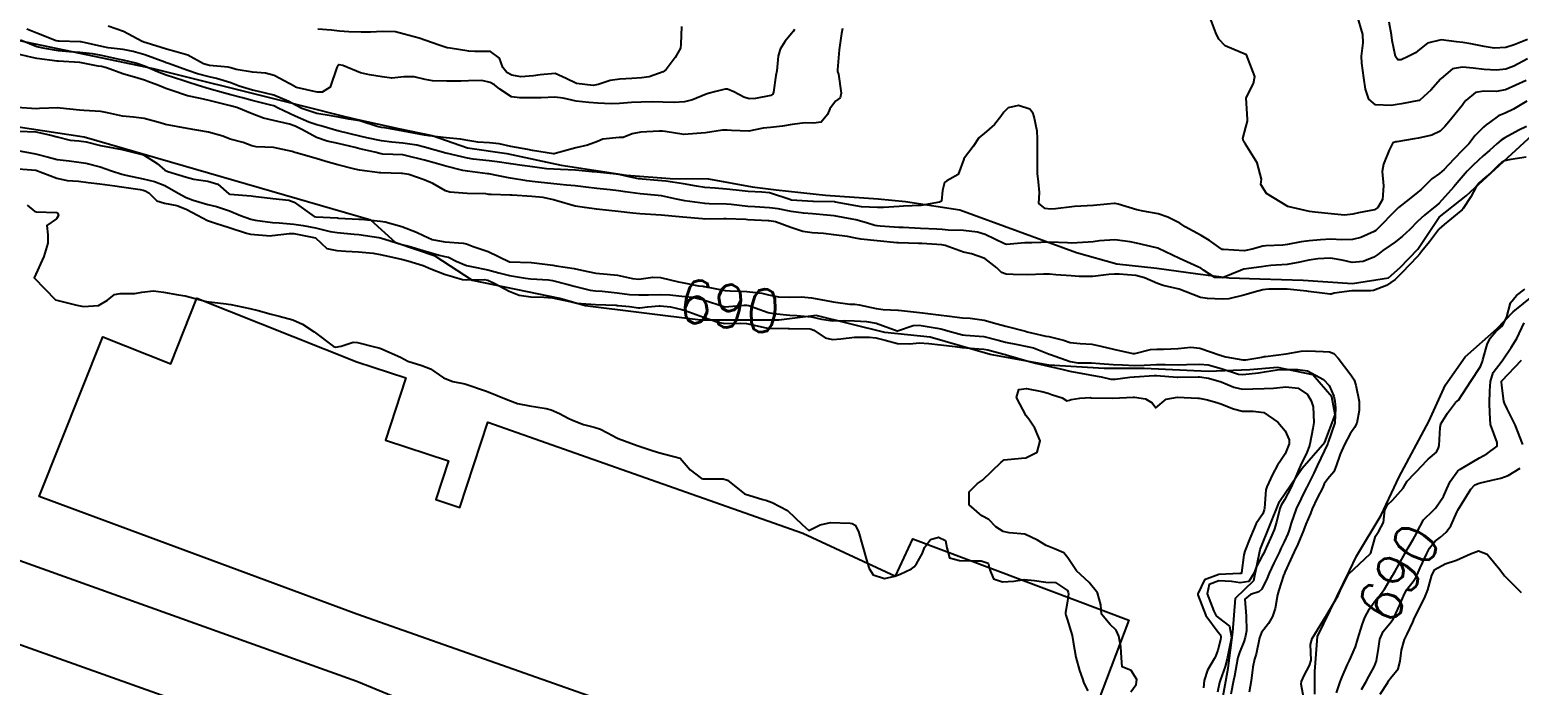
# Model space of a CAD drawing. Header units: metres. Extents: x 292545 to 299085, y 7450245 to 7463078.
# Drawn here: x 293014.6 to 293152.5, y 7462627.5 to 7462688.2 of the extents above; entities that cross this region are included whole.
import ezdxf
from ezdxf.enums import TextEntityAlignment as Align

# ---------------------------------------------------------------- set-up
doc = ezdxf.new("R2010")
doc.units = ezdxf.units.M
for name, color, linetype in [('Cotas', 45, 'Continuous'), ('Curvas de Nivel 1m', 11, 'Continuous'), ('Curvas de Nivel 5m', 15, 'Continuous'), ('Edificações', 30, 'Continuous'), ('Hidrografia', 140, 'Continuous'), ('Vias Primárias', 230, 'Continuous')]:
    doc.layers.add(name, color=color, linetype=linetype)
doc.styles.add('Style-STANDARD', font='STANDARD.shx')

msp = doc.modelspace()

# ---------------------------------------------------------------- linework, layer by layer
at = {"layer": 'Curvas de Nivel 1m', "flags": 128}
for points, elevation in [([(293153.14, 7462683.5), (293151.22, 7462682.64), (293150.36, 7462682.49), (293149.22, 7462682.53), (293148.46, 7462682.41), (293147.55, 7462681.66), (293147.4, 7462681.46), (293147.21, 7462681.21), (293146, 7462679.68), (293145.63, 7462679.24), (293145.18, 7462678.83), (293144.41, 7462678.46), (293143.17, 7462678.17), (293142.78, 7462678.1), (293141.16, 7462677.83), (293141.08, 7462677.82), (293140.81, 7462677.74), (293140.47, 7462677.06), (293139.94, 7462675.75), (293139.82, 7462675.07), (293139.94, 7462673.75), (293139.85, 7462672.5), (293139.42, 7462671.76), (293139.09, 7462671.52), (293137.61, 7462671.25), (293137.09, 7462671.14), (293136.34, 7462671.04), (293135.09, 7462671.15), (293133.59, 7462671.32), (293133.09, 7462671.37), (293131.09, 7462671.85), (293129.11, 7462673.05), (293128.57, 7462673.89), (293128.63, 7462674.38), (293128.25, 7462675.89), (293127.16, 7462677.62), (293126.97, 7462677.9), (293126.92, 7462678.15), (293127.18, 7462679.2), (293127.34, 7462679.75), (293127.34, 7462679.9), (293127.21, 7462681.9), (293127.9, 7462683.22), (293128.04, 7462683.89), (293127.26, 7462685.9), (293125.27, 7462686.73), (293124.7, 7462687.35), (293124.43, 7462687.93), (293123.85, 7462689.4)], 692), ([(293153.26, 7462685.53), (293152, 7462684.85), (293151.25, 7462684.56), (293150.4, 7462684.47), (293149.25, 7462684.54), (293148.24, 7462684.65), (293147.25, 7462684.75), (293146.34, 7462684.58), (293145.27, 7462683.69), (293145.23, 7462683.64), (293144.32, 7462682.6), (293143.32, 7462681.71), (293143.26, 7462681.66), (293143.21, 7462681.65), (293141.59, 7462681.35), (293141.21, 7462681.28), (293140.65, 7462681.18), (293139.21, 7462681.25), (293138.59, 7462681.77), (293138.28, 7462682.71), (293138.12, 7462683.77), (293137.92, 7462685.11), (293137.9, 7462685.77), (293138.05, 7462687), (293138.01, 7462687.77), (293137.5, 7462689.57)], 693), ([(293089.86, 7462688.34), (293089.75, 7462687.88), (293089.53, 7462686.35), (293089.38, 7462684.49), (293089.4, 7462684.35), (293089.47, 7462684.11), (293089.74, 7462682.34), (293089.64, 7462681.92), (293089.21, 7462681.59), (293088.67, 7462680.88), (293088.46, 7462680.36), (293087.89, 7462679.65), (293087.18, 7462679.57), (293086.39, 7462679.59), (293085.18, 7462679.45), (293084.31, 7462679.28), (293083.18, 7462679.17), (293082.52, 7462679.09), (293081.18, 7462678.83), (293079.58, 7462678.87), (293079.18, 7462678.92), (293078.75, 7462678.9), (293077.17, 7462678.65), (293075.17, 7462678.52), (293073.43, 7462678.79), (293073.18, 7462678.83), (293072.89, 7462678.83), (293071.17, 7462678.72), (293070.38, 7462678.57), (293069.54, 7462678.22), (293069.17, 7462678.23), (293067.68, 7462678.09), (293067.16, 7462677.87), (293066.26, 7462677.51), (293065.15, 7462677.28), (293063.24, 7462676.74), (293063.15, 7462676.71), (293063.1, 7462676.71), (293061.16, 7462677.04), (293060.73, 7462677.11), (293059.16, 7462677.41), (293058.08, 7462677.63), (293057.16, 7462677.74), (293056.1, 7462677.81), (293055.16, 7462677.95), (293054.48, 7462678.08), (293053.17, 7462678.2), (293051.59, 7462678.37), (293051.17, 7462678.45), (293049.17, 7462678.82), (293047.47, 7462679.14), (293047.18, 7462679.15), (293046.78, 7462679.25), (293045.18, 7462679.76), (293044.14, 7462679.92), (293043.19, 7462680.11), (293042.52, 7462680.24), (293041.19, 7462680.46), (293039.81, 7462680.93), (293039.2, 7462681.24), (293038.59, 7462681.56), (293037.21, 7462682.14), (293035.67, 7462682.53), (293035.22, 7462682.63), (293034, 7462683), (293033.23, 7462683.28), (293031.9, 7462683.7), (293031.23, 7462683.85), (293030.14, 7462684.14), (293029.24, 7462684.44), (293027.45, 7462685.08), (293027.24, 7462685.15), (293027.13, 7462685.2), (293025.25, 7462685.9), (293024.17, 7462686.21), (293023.26, 7462686.37), (293021.87, 7462686.54), (293021.27, 7462686.65), (293019.37, 7462687.08), (293019.27, 7462687.09), (293017.33, 7462687.14), (293017.27, 7462687.15), (293017.04, 7462687.2), (293015.28, 7462687.89), (293014.33, 7462688.28)], 692), ([(293085.42, 7462688.27), (293085.29, 7462688.04), (293084.53, 7462687.16), (293084.07, 7462686.41), (293083.91, 7462685.76), (293083.76, 7462684.41), (293083.69, 7462683.96), (293083.48, 7462682.42), (293083.4, 7462682.23), (293083.21, 7462682.11), (293081.81, 7462681.83), (293081.21, 7462681.82), (293080.73, 7462681.97), (293079.78, 7462682.46), (293079.22, 7462682.71), (293078.98, 7462682.71), (293078.13, 7462682.48), (293077.41, 7462682.3), (293077.22, 7462682.23), (293075.98, 7462681.73), (293075.21, 7462681.54), (293074.27, 7462681.46), (293073.21, 7462681.51), (293072.22, 7462681.54), (293071.21, 7462681.5), (293070.32, 7462681.46), (293069.2, 7462681.38), (293068.45, 7462681.35), (293067.2, 7462681.41), (293066.36, 7462681.46), (293065.21, 7462681.6), (293063.99, 7462681.87), (293063.21, 7462681.97), (293061.97, 7462681.92), (293061.21, 7462681.91), (293059.99, 7462681.91), (293059.21, 7462682.01), (293058.12, 7462682.72), (293057.62, 7462683.12), (293057.23, 7462683.34), (293056.47, 7462683.5), (293055.23, 7462683.48), (293054.53, 7462683.46), (293053.23, 7462683.44), (293051.91, 7462683.47), (293051.23, 7462683.59), (293050.2, 7462683.85), (293049.23, 7462683.85), (293048.13, 7462683.73), (293047.23, 7462683.85), (293046.07, 7462684.03), (293045.24, 7462684.21), (293043.58, 7462684.89), (293043.24, 7462684.97), (293043.18, 7462684.96), (293043.12, 7462684.89), (293043.05, 7462684.7), (293042.42, 7462682.9), (293041.69, 7462682.44), (293041.22, 7462682.42), (293039.29, 7462682.87), (293039.22, 7462682.9), (293039.15, 7462682.94), (293037.23, 7462683.97), (293036.44, 7462684.18), (293035.24, 7462684.27), (293033.72, 7462684.52), (293033.24, 7462684.69), (293032.97, 7462684.74), (293031.24, 7462684.89), (293030.7, 7462685.05), (293029.25, 7462685.86), (293028.15, 7462686.18), (293027.26, 7462686.42), (293025.38, 7462687), (293025.27, 7462687.02), (293025.02, 7462687.11), (293023.28, 7462688.06), (293021.88, 7462688.55)], 693), ([(293074.96, 7462688.51), (293074.9, 7462686.89), (293074.84, 7462686.52), (293074.36, 7462685.63), (293073.52, 7462684.54), (293073.24, 7462684.32), (293071.94, 7462683.85), (293071.23, 7462683.75), (293070.36, 7462683.7), (293069.23, 7462683.63), (293068.33, 7462683.5), (293067.23, 7462683.15), (293066.78, 7462683.06), (293065.23, 7462683.23), (293064.28, 7462683.7), (293063.24, 7462684.16), (293061.86, 7462684.05), (293061.24, 7462683.93), (293060.07, 7462683.85), (293059.24, 7462683.99), (293058.77, 7462684.24), (293058.42, 7462684.71), (293058.1, 7462685.57), (293057.26, 7462686.21), (293055.8, 7462686.21), (293055.26, 7462686.23), (293053.52, 7462686.51), (293053.26, 7462686.55), (293053.08, 7462686.59), (293052.5, 7462686.78), (293051.27, 7462687.23), (293050.65, 7462687.42), (293049.28, 7462687.8), (293048.46, 7462688.01), (293047.28, 7462688.05), (293046.15, 7462688), (293045.28, 7462687.99), (293044.16, 7462688.01), (293043.28, 7462688.09), (293042.55, 7462688.16), (293041.29, 7462688.26)], 694), ([(293153.28, 7462687.31), (293152.05, 7462686.83), (293151.27, 7462686.58), (293150.17, 7462686.52), (293149.27, 7462686.65), (293148.03, 7462686.9), (293147.28, 7462687.02), (293146.71, 7462687.1), (293145.28, 7462687.28), (293144.02, 7462686.96), (293143.27, 7462686.37), (293142.9, 7462686.08), (293142.23, 7462685.72), (293141.56, 7462685.42), (293141.26, 7462685.44), (293141.06, 7462685.73), (293140.75, 7462687.21), (293140.69, 7462687.74), (293140.45, 7462688.9)], 694), ([(293153.21, 7462681.59), (293151.97, 7462680.84), (293151.2, 7462680.49), (293150.57, 7462680.24), (293149.74, 7462679.63), (293149.44, 7462679.39), (293149.19, 7462679.18), (293148.42, 7462678.41), (293147.83, 7462677.65), (293147.51, 7462677.3), (293147.16, 7462676.95), (293145.92, 7462675.68), (293145.55, 7462675.27), (293145.13, 7462674.91), (293144.41, 7462674.41), (293143.71, 7462673.7), (293143.41, 7462673.41), (293143.11, 7462673.17), (293142.3, 7462672.52), (293141.34, 7462671.73), (293141.09, 7462671.5), (293139.38, 7462669.76), (293139.22, 7462669.61), (293139.07, 7462669.53), (293137.85, 7462668.98), (293137.06, 7462668.78), (293136.09, 7462668.76), (293135.06, 7462668.82), (293134.12, 7462668.76), (293133.06, 7462668.65), (293132.32, 7462668.57), (293131.05, 7462668.33), (293130.63, 7462668.27), (293129.05, 7462668.18), (293128.77, 7462668.15), (293127.78, 7462667.89), (293127.19, 7462667.75), (293127.04, 7462667.74), (293125.13, 7462667.84), (293125.04, 7462667.84), (293124.98, 7462667.86), (293124.9, 7462667.92), (293123.83, 7462668.7), (293123.06, 7462669.15), (293121.59, 7462669.96), (293121.08, 7462670.28), (293119.96, 7462670.86), (293119.08, 7462671.15), (293117.69, 7462671.41), (293117.09, 7462671.54), (293115.38, 7462672.04), (293115.09, 7462672.11), (293115.01, 7462672.12), (293114.35, 7462672.05), (293113.09, 7462671.94), (293111.33, 7462671.85), (293111.09, 7462671.82), (293109.58, 7462671.61), (293109.09, 7462671.58), (293108.61, 7462671.64), (293108.03, 7462672.13), (293108.08, 7462673.15), (293107.99, 7462674.13), (293107.9, 7462674.89), (293107.91, 7462676.13), (293107.92, 7462676.9), (293107.91, 7462678.13), (293107.86, 7462678.81), (293107.6, 7462680.13), (293107.51, 7462680.44), (293107.2, 7462680.85), (293106.15, 7462681.2), (293105.2, 7462680.98), (293104.79, 7462680.57), (293104.5, 7462680.17), (293103.94, 7462679.42), (293103.18, 7462678.78), (293102.47, 7462678.19), (293101.94, 7462677.41), (293101.15, 7462676.35), (293101.1, 7462676.26), (293101.09, 7462676.21), (293100.56, 7462674.79), (293099.52, 7462674.23), (293099.29, 7462674.06), (293099.11, 7462673.33), (293099.01, 7462672.32), (293098.84, 7462672.23), (293097.09, 7462671.92), (293095.5, 7462671.86), (293095.09, 7462671.85), (293093.65, 7462671.74), (293093.09, 7462671.73), (293091.6, 7462671.82), (293091.1, 7462671.89), (293089.2, 7462672.25), (293089.1, 7462672.26), (293087.16, 7462672.31), (293087.1, 7462672.31), (293085.62, 7462672.39), (293085.14, 7462672.43), (293085.1, 7462672.43), (293085.06, 7462672.45), (293083.11, 7462673.09), (293082.37, 7462673.17), (293081.11, 7462673.22), (293080, 7462673.34), (293079.11, 7462673.44), (293078.07, 7462673.53), (293077.11, 7462673.61), (293076.33, 7462673.72), (293075.12, 7462673.95), (293073.49, 7462674.17), (293073.12, 7462674.21), (293071.3, 7462674.38), (293071.12, 7462674.39), (293070.97, 7462674.41), (293070.09, 7462674.58), (293069.31, 7462674.77), (293069.12, 7462674.8), (293068.9, 7462674.82), (293067.13, 7462675.01), (293066.69, 7462675.05), (293065.13, 7462675.19), (293063.76, 7462675.28), (293063.13, 7462675.29), (293062.46, 7462675.34), (293061.14, 7462675.5), (293060.19, 7462675.64), (293059.14, 7462675.79), (293057.89, 7462675.97), (293057.14, 7462676.06), (293055.67, 7462676.22), (293055.15, 7462676.31), (293053.17, 7462676.77), (293053.12, 7462676.78), (293051.16, 7462677.35), (293050.45, 7462677.52), (293049.16, 7462677.71), (293048.13, 7462677.8), (293047.16, 7462677.91), (293045.83, 7462678.2), (293045.17, 7462678.36), (293043.24, 7462678.83), (293043.17, 7462678.84), (293043.13, 7462678.85), (293043.01, 7462678.89), (293041.57, 7462679.3), (293041.18, 7462679.41), (293040.45, 7462679.66), (293039.19, 7462680.21), (293037.62, 7462680.96), (293037.2, 7462681.15), (293036.93, 7462681.23), (293035.2, 7462681.66), (293034.3, 7462681.91), (293033.21, 7462682.19), (293032.56, 7462682.36), (293031.22, 7462682.74), (293030.21, 7462683.05), (293029.23, 7462683.36), (293028.79, 7462683.51), (293027.23, 7462684.02), (293026.45, 7462684.31), (293025.24, 7462684.83), (293024.42, 7462685.12), (293023.25, 7462685.41), (293022.91, 7462685.47), (293021.25, 7462685.83), (293020.42, 7462685.99), (293019.26, 7462686.12), (293018.28, 7462686.17), (293017.26, 7462686.26), (293016.01, 7462686.46), (293015.26, 7462686.64), (293013.75, 7462687.24)], 691), ([(293153.15, 7462676.4), (293151.72, 7462676.18), (293151.15, 7462676.07), (293150.86, 7462675.91), (293150.56, 7462675.63), (293149.83, 7462674.93), (293149.12, 7462674.34), (293148.76, 7462674), (293148.51, 7462673.65), (293148.03, 7462672.73), (293147.32, 7462671.66), (293147.21, 7462671.54), (293147.09, 7462671.45), (293145.56, 7462670.17), (293145.07, 7462669.74), (293145.05, 7462669.72), (293145.02, 7462669.69), (293144.2, 7462668.56), (293143.5, 7462667.71), (293143.29, 7462667.46), (293143.04, 7462667.18), (293141.68, 7462665.73), (293141.02, 7462665.06), (293140.23, 7462664.53), (293139.01, 7462664.05), (293138.75, 7462664.02), (293137.01, 7462664.04), (293135.36, 7462663.8), (293135.08, 7462663.73), (293135, 7462663.73), (293134.25, 7462663.82), (293133, 7462663.96), (293132.85, 7462663.98), (293131.01, 7462664.19), (293129.31, 7462664.18), (293129.01, 7462664.15), (293128.78, 7462664.11), (293127.98, 7462663.89), (293127.22, 7462663.68), (293127, 7462663.62), (293125.63, 7462663.29), (293124.99, 7462663.24), (293123.64, 7462663.3), (293122.99, 7462663.4), (293121.59, 7462663.96), (293121.01, 7462664.19), (293119.55, 7462664.53), (293119.01, 7462664.7), (293117.81, 7462665.22), (293117.02, 7462665.45), (293115.48, 7462665.58), (293115.02, 7462665.58), (293114.5, 7462665.53), (293113.02, 7462665.35), (293111.76, 7462665.34), (293111.02, 7462665.4), (293109.6, 7462665.52), (293109.02, 7462665.56), (293108.46, 7462665.56), (293107.02, 7462665.51), (293105.64, 7462665.53), (293105.02, 7462665.56), (293104.56, 7462665.71), (293104.13, 7462666.17), (293103.04, 7462667.02), (293101.8, 7462667.45), (293101.04, 7462667.62), (293099.35, 7462668.23), (293099.05, 7462668.29), (293097.2, 7462668.41), (293097.05, 7462668.41), (293096.9, 7462668.42), (293095.05, 7462668.46), (293094.87, 7462668.47), (293093.06, 7462668.65), (293091.54, 7462668.81), (293091.06, 7462668.91), (293090.32, 7462669.07), (293089.06, 7462669.21), (293088.09, 7462669.34), (293087.06, 7462669.41), (293086.19, 7462669.51), (293085.07, 7462669.89), (293083.64, 7462670.41), (293083.07, 7462670.5), (293082.98, 7462670.51), (293081.08, 7462670.61), (293080.9, 7462670.62), (293079.08, 7462670.68), (293078.87, 7462670.68), (293077.08, 7462670.67), (293076.89, 7462670.68), (293075.08, 7462670.84), (293074.72, 7462670.88), (293073.08, 7462671.03), (293072.56, 7462671.06), (293071.08, 7462671.15), (293070.44, 7462671.21), (293069.08, 7462671.38), (293068.22, 7462671.47), (293067.09, 7462671.59), (293065.98, 7462671.73), (293065.09, 7462671.87), (293063.4, 7462672.35), (293063.1, 7462672.46), (293062.15, 7462672.67), (293061.1, 7462672.77), (293059.28, 7462672.88), (293059.1, 7462672.89), (293057.32, 7462672.94), (293057.11, 7462672.96), (293056.84, 7462673), (293055.11, 7462673.05), (293053.5, 7462673.16), (293053.11, 7462673.3), (293051.94, 7462673.96), (293051.12, 7462674.32), (293049.71, 7462674.81), (293049.12, 7462674.9), (293049.04, 7462674.91), (293047.12, 7462674.96), (293047.01, 7462674.96), (293045.13, 7462675.21), (293044.71, 7462675.29), (293043.13, 7462675.69), (293042.03, 7462676.02), (293041.14, 7462676.29), (293039.28, 7462676.81), (293039.15, 7462676.85), (293038.89, 7462676.94), (293037.16, 7462677.29), (293035.56, 7462677.38), (293035.16, 7462677.47), (293034.38, 7462677.78), (293033.16, 7462678.08), (293032.5, 7462678.35), (293031.17, 7462678.73), (293029.17, 7462679.06), (293027.18, 7462679.44), (293026.68, 7462679.58), (293025.19, 7462679.98), (293024.21, 7462680.1), (293023.19, 7462680.21), (293021.82, 7462680.51), (293021.2, 7462680.64), (293019.63, 7462680.74), (293019.2, 7462680.77), (293017.44, 7462680.95), (293017.2, 7462680.97), (293015.51, 7462680.91), (293015.2, 7462680.88), (293013.44, 7462681.01)], 689), ([(293013.59, 7462678.83), (293015.17, 7462678.75), (293016.45, 7462678.49), (293017.16, 7462678.28), (293018.36, 7462677.99), (293019.16, 7462677.91), (293019.83, 7462677.84), (293021.16, 7462677.48), (293023.15, 7462677.13), (293025.15, 7462676.63), (293026.42, 7462675.81), (293027.12, 7462675.19), (293027.39, 7462675.08), (293029.12, 7462674.57), (293029.79, 7462674.38), (293031.11, 7462674.19), (293032.01, 7462673.92), (293033.05, 7462673.01), (293033.09, 7462673), (293033.13, 7462672.99), (293035.1, 7462672.83), (293035.29, 7462672.8), (293037.1, 7462672.59), (293038.58, 7462672.43), (293039.1, 7462672.23), (293040.94, 7462670.92), (293041.08, 7462670.89), (293041.12, 7462670.88), (293043.08, 7462670.78), (293043.2, 7462670.77), (293045.08, 7462670.66), (293045.3, 7462670.65), (293047.08, 7462670.48), (293047.5, 7462670.42), (293049.07, 7462669.99), (293050.41, 7462669.46), (293051.06, 7462669.16), (293051.87, 7462668.79), (293053.05, 7462668.55), (293054.73, 7462668.44), (293055.05, 7462668.37), (293055.66, 7462668.13), (293057.04, 7462667.68), (293059.03, 7462666.71), (293061.03, 7462666.66), (293061.05, 7462666.66), (293063.03, 7462666.39), (293063.34, 7462666.34), (293065.02, 7462666.08), (293065.7, 7462665.94), (293067.02, 7462665.67), (293068.06, 7462665.56), (293069.02, 7462665.48), (293070.42, 7462665.16), (293071.01, 7462665.1), (293072.28, 7462665.28), (293073.01, 7462665.25), (293074.66, 7462664.87), (293075.01, 7462664.79), (293076.51, 7462664.5), (293076.96, 7462664.45), (293077, 7462664.44), (293077.07, 7462664.42), (293079, 7462664.05), (293079.45, 7462664.01), (293081, 7462663.97), (293082.37, 7462663.81), (293083, 7462663.66), (293083.93, 7462663.47), (293084.99, 7462663.44), (293086.07, 7462663.46), (293086.99, 7462663.39), (293088.19, 7462663.16), (293088.99, 7462663.01), (293090.52, 7462662.8), (293090.99, 7462662.78), (293091.4, 7462662.73), (293092.98, 7462662.38), (293093.63, 7462662.29), (293094.98, 7462662.23), (293095.03, 7462662.23), (293096.98, 7462662.02), (293097.25, 7462661.99), (293098.98, 7462661.78), (293099.5, 7462661.7), (293100.97, 7462661.53), (293101.67, 7462661.5), (293102.97, 7462661.31), (293104.16, 7462660.97), (293104.96, 7462660.75), (293106.81, 7462660.29), (293106.95, 7462660.24), (293107.35, 7462660.13), (293108.67, 7462659.83), (293108.95, 7462659.78), (293110.32, 7462659.47), (293110.94, 7462659.25), (293111.87, 7462659.16), (293112.94, 7462659.07), (293113.78, 7462658.9), (293114.94, 7462658.63), (293116.73, 7462658.22), (293116.93, 7462658.22), (293118.36, 7462658.58), (293118.94, 7462658.63), (293119.58, 7462658.63), (293120.94, 7462658.69), (293122.1, 7462658.8), (293122.94, 7462658.71), (293124.82, 7462658.05), (293124.93, 7462658.02), (293125.01, 7462658.01), (293125.33, 7462657.92), (293126.93, 7462657.64), (293127.18, 7462657.64), (293128.66, 7462657.88), (293128.88, 7462657.94), (293128.93, 7462657.95), (293129.01, 7462657.95), (293130.94, 7462658.19), (293132.33, 7462658.44), (293132.94, 7462658.46), (293134.36, 7462658.4), (293134.94, 7462658.36), (293135.34, 7462658.21), (293135.75, 7462657.8), (293136.91, 7462656.25), (293137.21, 7462655.78), (293137.38, 7462655.29), (293137.68, 7462653.77), (293137.7, 7462652.95), (293137.46, 7462651.77), (293137.25, 7462651.37), (293136.84, 7462650.78), (293136.34, 7462649.79), (293135.93, 7462648.9), (293135.55, 7462647.8), (293135.35, 7462647.26), (293134.8, 7462646.62), (293134.46, 7462646.14), (293134.31, 7462645.81), (293133.79, 7462644.81), (293133.33, 7462643.82), (293133.18, 7462643.41), (293132.75, 7462642.4), (293132.52, 7462641.83), (293132, 7462640.56), (293131.67, 7462639.85), (293130.81, 7462637.97), (293130.77, 7462637.86), (293130.76, 7462637.79), (293130.69, 7462637.64), (293130.24, 7462636.29), (293130.14, 7462635.87), (293129.91, 7462634.61), (293129.66, 7462633.87), (293129.3, 7462633.21), (293128.63, 7462632.37), (293128.45, 7462631.88), (293128.14, 7462630.35), (293128.01, 7462629.89), (293127.85, 7462629.15), (293127.69, 7462627.89), (293127.51, 7462626.84)], 689), ([(293013.13, 7462675.35), (293014.78, 7462675.23), (293015.13, 7462675.21), (293015.16, 7462675.2), (293017.12, 7462674.46), (293018.06, 7462674.25), (293019.12, 7462674.17), (293020.01, 7462674.07), (293021.11, 7462673.94), (293022.49, 7462673.75), (293023.11, 7462673.65), (293024.82, 7462673.4), (293025.11, 7462673.35), (293025.3, 7462673.3), (293025.64, 7462673.1), (293026.36, 7462672.35), (293027.09, 7462672.14), (293028.23, 7462671.93), (293029.09, 7462671.59), (293030.15, 7462671.05), (293031.08, 7462670.55), (293031.82, 7462670.28), (293033.07, 7462669.9), (293034.68, 7462669.37), (293035.06, 7462669.29), (293036.89, 7462669.13), (293037.06, 7462669.14), (293038.65, 7462669.35), (293039.06, 7462669.33), (293041.05, 7462668.92), (293042.1, 7462667.96), (293043.04, 7462667.76), (293043.87, 7462667.71), (293045.04, 7462667.63), (293046.39, 7462667.51), (293047.04, 7462667.39), (293047.48, 7462667.29), (293049.03, 7462666.95), (293049.61, 7462666.81), (293051.03, 7462666.36), (293051.74, 7462666.07), (293053.01, 7462665.57), (293054.68, 7462665.08), (293055.01, 7462665.05), (293056.68, 7462665.06), (293057.01, 7462665.01), (293057.67, 7462664.72), (293059, 7462663.98), (293059.92, 7462663.62), (293060.99, 7462663.47), (293062.21, 7462663.44), (293062.99, 7462663.38), (293064.6, 7462663.03), (293064.99, 7462662.93), (293065.24, 7462662.89), (293066.98, 7462662.76), (293068.89, 7462662.69), (293068.98, 7462662.68), (293069.07, 7462662.67), (293070.14, 7462662.57), (293070.98, 7462662.45), (293071.09, 7462662.45), (293071.8, 7462662.55), (293072.89, 7462662.63), (293072.98, 7462662.63), (293073.92, 7462662.53), (293074.98, 7462662.31), (293075.29, 7462662.21), (293076.97, 7462661.58), (293078.32, 7462661.12), (293078.96, 7462661), (293080.4, 7462661.02), (293080.96, 7462661.01), (293082.79, 7462660.59), (293082.96, 7462660.56), (293084.82, 7462660.53), (293084.95, 7462660.53), (293086.83, 7462660.5), (293086.95, 7462660.48), (293087.2, 7462660.38), (293088.26, 7462659.67), (293088.94, 7462659.53), (293089.7, 7462659.59), (293090.95, 7462659.73), (293092.36, 7462659.72), (293092.95, 7462659.66), (293093.79, 7462659.45), (293094.94, 7462659.14), (293096.1, 7462659.11), (293096.94, 7462659.21), (293097.86, 7462659.16), (293098.94, 7462659.03), (293100.29, 7462658.86), (293100.94, 7462658.77), (293102.47, 7462658.66), (293102.94, 7462658.62), (293103.3, 7462658.55), (293104.78, 7462658.16), (293104.93, 7462658.12), (293104.99, 7462658.1), (293106.92, 7462657.53), (293107.73, 7462657.32), (293108.92, 7462657.04), (293110.27, 7462656.74), (293110.91, 7462656.59), (293112.75, 7462656.23), (293112.9, 7462656.21), (293113.79, 7462656.06), (293114.71, 7462655.85), (293114.9, 7462655.83), (293115.09, 7462655.85), (293116.45, 7462656.02), (293116.86, 7462656.06), (293116.9, 7462656.07), (293118.72, 7462656.18), (293118.91, 7462656.18), (293120.83, 7462656.04), (293120.9, 7462656.04), (293122.78, 7462656.07), (293122.9, 7462656.07), (293123.75, 7462655.94), (293124.9, 7462655.6), (293126.08, 7462655.1), (293126.89, 7462654.93), (293127.83, 7462654.95), (293128.89, 7462654.99), (293129.75, 7462655.01), (293130.9, 7462655.12), (293132.05, 7462655), (293132.89, 7462654.41), (293133.25, 7462653.83), (293133.43, 7462653.27), (293133.5, 7462651.82), (293133.39, 7462651.28), (293133.12, 7462649.83), (293133.06, 7462649.6), (293132.83, 7462649.05), (293132.26, 7462647.84), (293131.81, 7462646.83), (293131.4, 7462645.85), (293130.77, 7462644.66), (293130.46, 7462644.17), (293130.35, 7462643.86), (293130.04, 7462642.58), (293129.81, 7462641.87), (293129.49, 7462641.11), (293128.93, 7462639.88), (293128.86, 7462639.73), (293128.71, 7462639.46), (293128.16, 7462638.43), (293127.96, 7462637.89), (293127.46, 7462637.11), (293126.68, 7462636.96), (293125.88, 7462637.11), (293124.69, 7462637.16), (293123.79, 7462636.83), (293123.6, 7462635.94), (293124.24, 7462634.34), (293124.46, 7462633.93), (293124.64, 7462633.75), (293125.68, 7462632.96), (293125.88, 7462631.92), (293125.66, 7462630.86), (293125.46, 7462629.92), (293125.29, 7462629.21), (293124.82, 7462627.93), (293124.76, 7462627.74), (293124.56, 7462626.86)], 691), ([(293014.36, 7462671.97), (293015.08, 7462671.39), (293015.19, 7462671.34), (293017.08, 7462671.27), (293017.21, 7462671.2), (293017.27, 7462671.01), (293017.08, 7462670.71), (293016.2, 7462670.08), (293016.27, 7462669.21), (293016.28, 7462668.45), (293015.91, 7462667.22), (293015.01, 7462665.23), (293016.98, 7462663.2), (293018.98, 7462662.69), (293019.59, 7462662.56), (293020.98, 7462662.66), (293021.81, 7462663.15), (293022.44, 7462663.69), (293022.99, 7462663.79), (293024.33, 7462663.78), (293024.99, 7462663.9), (293026.07, 7462664.02), (293027, 7462663.89), (293028.39, 7462663.67), (293028.99, 7462663.55), (293030.98, 7462663.04), (293032.78, 7462662.81), (293032.98, 7462662.79), (293033.24, 7462662.75), (293034.98, 7462662.38), (293035.76, 7462662.19), (293036.97, 7462661.86), (293037.7, 7462661.69), (293038.97, 7462661.34), (293039.86, 7462660.93), (293040.95, 7462660.23), (293042.71, 7462658.9), (293042.93, 7462658.8), (293043.43, 7462658.89), (293044.54, 7462659.27), (293044.94, 7462659.25), (293046.52, 7462658.85), (293046.93, 7462658.73), (293047.1, 7462658.68), (293048.92, 7462657.88), (293049.62, 7462657.52), (293050.92, 7462657.11), (293051.7, 7462656.79), (293052.9, 7462655.98), (293053.77, 7462655.64), (293054.89, 7462655.41), (293056.88, 7462654.73), (293058.88, 7462653.93), (293059.78, 7462653.6), (293060.87, 7462653.37), (293062.41, 7462653.12), (293062.87, 7462652.99), (293063.66, 7462652.65), (293064.45, 7462652.23), (293064.86, 7462652.04), (293065.87, 7462651.64), (293066.85, 7462651.39), (293067.45, 7462651.2), (293068.62, 7462650.59), (293068.84, 7462650.46), (293069.07, 7462650.36), (293070.83, 7462649.69), (293072.13, 7462649.25), (293072.82, 7462649.04), (293074.81, 7462648.52), (293075.75, 7462647.45), (293076.79, 7462646.63), (293076.91, 7462646.61), (293078.79, 7462646.61), (293079.2, 7462646.47), (293080.77, 7462645.23), (293082.49, 7462644.7), (293082.77, 7462644.63), (293083.34, 7462644.41), (293084.76, 7462643.66), (293086.11, 7462642.39), (293086.74, 7462641.82), (293087.77, 7462642.36), (293088.75, 7462642.57), (293090.57, 7462642.51), (293090.74, 7462642.47), (293091.03, 7462642.33), (293091.34, 7462641.72), (293091.75, 7462640.32), (293092.13, 7462638.89), (293092.31, 7462638.31), (293092.69, 7462637.7), (293093.75, 7462637.36), (293094.69, 7462637.58), (293095.2, 7462637.77), (293096.24, 7462638.26), (293096.5, 7462638.46), (293096.7, 7462638.72), (293097.25, 7462639.72), (293097.44, 7462640.25), (293097.99, 7462640.99), (293098.73, 7462641.21), (293099.4, 7462640.9), (293099.51, 7462640.23), (293099.77, 7462639.29), (293100.7, 7462639.05), (293101.88, 7462639.02), (293102.7, 7462639.01), (293103.33, 7462638.81), (293103.49, 7462638.18), (293103.84, 7462637.33), (293104.68, 7462637.06), (293105.7, 7462637.13), (293106.68, 7462637.29), (293107.63, 7462637.19), (293108.68, 7462637.04), (293109.58, 7462637), (293110.67, 7462636.26), (293110.76, 7462636.09), (293110.79, 7462635.97), (293110.66, 7462635.09), (293110.49, 7462634.24), (293110.5, 7462634.09), (293110.53, 7462633.98), (293110.64, 7462633.62), (293111.11, 7462632.09), (293111.2, 7462631.5), (293111.45, 7462630.08), (293111.8, 7462628.86), (293112.07, 7462628.08), (293112.19, 7462627.69), (293112.56, 7462626.97)], 692), ([(293132.56, 7462626.25), (293132.32, 7462627.58), (293132.34, 7462627.83), (293132.58, 7462628.39), (293133.1, 7462629.31), (293133.23, 7462629.82), (293133.19, 7462631.25), (293133.32, 7462631.82), (293133.83, 7462632.62), (293134.58, 7462633.81), (293134.6, 7462633.85), (293134.64, 7462633.91), (293135.35, 7462635.11), (293135.73, 7462635.8), (293136.03, 7462636.44), (293136.69, 7462637.79), (293138.71, 7462639.65), (293138.76, 7462639.71), (293138.77, 7462639.76), (293139.2, 7462641.29), (293139.5, 7462641.75), (293139.94, 7462642.56), (293140.07, 7462643.75), (293140.3, 7462644.21), (293140.77, 7462644.62), (293141.76, 7462645.73), (293142.14, 7462646.38), (293142.8, 7462647.09), (293143.11, 7462647.41), (293143.35, 7462647.7), (293144.08, 7462648.43), (293144.83, 7462649.09), (293145.04, 7462649.48), (293145.1, 7462649.69), (293145.18, 7462651.35), (293145.26, 7462651.69), (293145.85, 7462652.7), (293146.6, 7462653.67), (293146.77, 7462653.79), (293146.89, 7462653.91), (293148.02, 7462655.65), (293148.92, 7462657.03), (293149.09, 7462657.47), (293149.14, 7462657.64), (293149.53, 7462659.05), (293149.81, 7462659.63), (293150.34, 7462660.25), (293150.96, 7462660.77), (293151.36, 7462661.61), (293151.69, 7462662.91), (293152.25, 7462663.6), (293153.01, 7462664.18)], 689), ([(293152.83, 7462649.8), (293152.12, 7462651.61), (293151.4, 7462653.09), (293151.14, 7462653.62), (293151.08, 7462653.81), (293150.9, 7462655.24), (293150.86, 7462655.62), (293150.87, 7462655.65), (293150.9, 7462655.7), (293152.71, 7462657.59)], 691), ([(293116.56, 7462626.89), (293117.04, 7462627.54), (293117.09, 7462628.01), (293116.58, 7462628.84), (293115.74, 7462629.19), (293115.68, 7462630.03), (293115.62, 7462631.04), (293115.44, 7462632.04), (293115.18, 7462632.59), (293114.63, 7462633.12), (293113.84, 7462634.06), (293113.77, 7462634.95), (293113.47, 7462636.06), (293112.68, 7462637.01), (293111.52, 7462638.08), (293110.7, 7462639.29), (293110.35, 7462639.74), (293109.48, 7462640.11), (293108.72, 7462640.44), (293107.92, 7462640.93), (293106.73, 7462641.49), (293105.29, 7462641.6), (293104.74, 7462641.73), (293104.04, 7462642.17), (293103.4, 7462642.83), (293102.75, 7462643.18), (293101.58, 7462644.2), (293101.57, 7462645.41), (293102.35, 7462646.19), (293102.63, 7462646.35), (293102.8, 7462646.47), (293104.53, 7462648.16), (293104.81, 7462648.36), (293106.43, 7462648.53), (293106.82, 7462648.56), (293107.88, 7462649.07), (293108.14, 7462650.13), (293107.67, 7462651.31), (293107.11, 7462652.14), (293106.87, 7462652.45), (293105.97, 7462654.15), (293106.17, 7462654.87), (293106.89, 7462654.98), (293108.31, 7462654.7), (293108.89, 7462654.53), (293109.2, 7462654.43), (293110.19, 7462654.1), (293110.63, 7462653.85), (293110.88, 7462653.91), (293111.02, 7462653.95), (293111.84, 7462654.08), (293112.82, 7462654.13), (293112.88, 7462654.12), (293112.92, 7462654.11), (293114.88, 7462654.09), (293116.75, 7462654.16), (293116.88, 7462654.16), (293117.89, 7462654.01), (293118.53, 7462653.65), (293118.87, 7462653.18), (293119.83, 7462653.99), (293120.88, 7462654.17), (293122.75, 7462654.08), (293122.88, 7462654.07), (293123.65, 7462653.94), (293124.6, 7462653.65), (293124.88, 7462653.56), (293126.04, 7462653.08), (293126.87, 7462652.87), (293127.88, 7462652.88), (293128.87, 7462652.74), (293130.17, 7462651.87), (293130.84, 7462651.05), (293131.2, 7462650.22), (293131.19, 7462649.85), (293130.82, 7462648.92), (293130.39, 7462648.29), (293130.13, 7462647.87), (293129.67, 7462647.01), (293129.13, 7462645.88), (293129.06, 7462645.59), (293128.92, 7462643.88), (293128.9, 7462643.74), (293128.76, 7462643.36), (293128.16, 7462642.48), (293127.91, 7462641.89), (293127.55, 7462641.07), (293127.1, 7462639.9), (293127.02, 7462639.58), (293126.78, 7462637.9), (293126.75, 7462637.84), (293126.69, 7462637.83), (293126.63, 7462637.83), (293124.69, 7462637.74), (293123.38, 7462637.25), (293122.76, 7462635.95), (293122.75, 7462635.87), (293123.49, 7462633.94), (293124.63, 7462632.4), (293124.85, 7462632.15), (293124.89, 7462631.93), (293124.85, 7462631.7), (293124.61, 7462630.75), (293124.38, 7462630.15), (293124.25, 7462629.93), (293123.65, 7462628.87), (293123.35, 7462627.94), (293123.26, 7462627.25)], 692), ([(293137.9, 7462627.1), (293138.29, 7462627.76), (293138.58, 7462628.29), (293139.1, 7462629.24), (293139.3, 7462629.75), (293139.46, 7462630.9), (293139.6, 7462631.75), (293139.92, 7462632.46), (293140.64, 7462633.37), (293140.8, 7462633.58), (293140.88, 7462633.74), (293141.45, 7462634.93), (293141.78, 7462635.73), (293142.07, 7462636.32), (293142.68, 7462637.1), (293142.94, 7462637.47), (293143.05, 7462637.71), (293143.34, 7462638.35), (293143.95, 7462639.7), (293144.21, 7462640.2), (293144.72, 7462640.82), (293145.2, 7462641.21), (293145.75, 7462641.68), (293146.18, 7462642.24), (293146.76, 7462643.59), (293146.78, 7462643.65), (293146.79, 7462643.67), (293146.82, 7462643.72), (293148.01, 7462645.65), (293148.4, 7462646.04), (293148.79, 7462646.2), (293149.96, 7462646.47), (293150.8, 7462646.67), (293151.48, 7462646.93), (293152.59, 7462647.6)], 691), ([(293139.64, 7462626.67), (293140.33, 7462627.74), (293140.41, 7462627.91), (293140.58, 7462628.13), (293141.31, 7462629.01), (293141.49, 7462629.73), (293141.59, 7462630.74), (293141.89, 7462631.73), (293142.12, 7462632.23), (293142.64, 7462633.33), (293142.82, 7462633.72), (293142.95, 7462634.02), (293143.79, 7462635.7), (293144.04, 7462636.33), (293144.4, 7462637.69), (293144.7, 7462638.22), (293145.66, 7462638.72), (293146.71, 7462639.08), (293147.98, 7462639.65), (293148.72, 7462639.95), (293149.55, 7462639.63), (293150.7, 7462638.21), (293151.13, 7462637.62), (293152.67, 7462636.07)], 692)]:
    msp.add_lwpolyline(points, dxfattribs=dict(at, elevation=elevation))
at = {"layer": 'Curvas de Nivel 5m', "elevation": 690, "flags": 128}
for points in [[(293153.18, 7462679.26), (293152.48, 7462678.91), (293151.17, 7462678.21), (293150.82, 7462677.97), (293150.42, 7462677.63), (293149.75, 7462677.04), (293149.15, 7462676.52), (293148.69, 7462676.1), (293148.22, 7462675.65), (293147.69, 7462675.1), (293147.12, 7462674.45), (293146.76, 7462674.03), (293146.44, 7462673.67), (293145.1, 7462672.15), (293144.86, 7462671.93), (293144.56, 7462671.7), (293143.74, 7462671.05), (293143.08, 7462670.44), (293142.37, 7462669.72), (293141.69, 7462669.1), (293141.06, 7462668.58), (293140.56, 7462668.23), (293139.89, 7462667.75), (293139.41, 7462667.38), (293139.04, 7462667.13), (293138.06, 7462666.74), (293137.03, 7462666.65), (293136.11, 7462666.87), (293135.04, 7462667.06), (293133.87, 7462666.99), (293133.03, 7462666.86), (293132.18, 7462666.69), (293131.03, 7462666.48), (293129.51, 7462666.36), (293129.03, 7462666.31), (293128.65, 7462666.26), (293127.02, 7462666.03), (293126.92, 7462666.01), (293126.71, 7462665.9), (293125.02, 7462665.22), (293124.33, 7462665.25), (293123.26, 7462665.95), (293123.13, 7462666.05), (293123.03, 7462666.12), (293122.74, 7462666.24), (293121.04, 7462667.02), (293119.11, 7462667.95), (293119.05, 7462667.97), (293118.92, 7462668), (293117.06, 7462668.45), (293116.5, 7462668.58), (293115.06, 7462668.76), (293113.66, 7462668.66), (293113.06, 7462668.57), (293112.61, 7462668.52), (293111.06, 7462668.44), (293110.69, 7462668.46), (293109.06, 7462668.53), (293107.39, 7462668.47), (293107.06, 7462668.47), (293106.72, 7462668.48), (293105.05, 7462668.31), (293104.85, 7462668.37), (293103.06, 7462669.23), (293102.34, 7462669.47), (293101.07, 7462669.6), (293099.65, 7462669.64), (293099.07, 7462669.7), (293098.58, 7462669.74), (293097.07, 7462669.81), (293095.47, 7462669.88), (293095.07, 7462669.9), (293093.34, 7462670.02), (293093.07, 7462670.05), (293092.85, 7462670.09), (293092.08, 7462670.31), (293091.08, 7462670.59), (293090.75, 7462670.67), (293089.08, 7462670.96), (293088.4, 7462671.04), (293087.08, 7462671.15), (293086.24, 7462671.23), (293085.09, 7462671.39), (293083.9, 7462671.61), (293083.09, 7462671.72), (293081.73, 7462671.8), (293081.09, 7462671.85), (293079.54, 7462672.02), (293079.1, 7462672.05), (293077.5, 7462672.08), (293077.1, 7462672.11), (293075.26, 7462672.36), (293075.1, 7462672.39), (293074.48, 7462672.53), (293073.11, 7462672.82), (293072.79, 7462672.86), (293071.11, 7462673.02), (293069.72, 7462673.19), (293069.11, 7462673.28), (293068.33, 7462673.38), (293067.11, 7462673.52), (293066.1, 7462673.63), (293065.11, 7462673.74), (293064.3, 7462673.82), (293063.12, 7462673.94), (293061.69, 7462674.1), (293061.12, 7462674.15), (293060.64, 7462674.21), (293059.12, 7462674.46), (293058.92, 7462674.5), (293057.85, 7462674.72), (293057.12, 7462674.85), (293056.99, 7462674.87), (293055.13, 7462675.1), (293054.71, 7462675.17), (293053.13, 7462675.56), (293052.05, 7462675.88), (293051.14, 7462676.14), (293049.4, 7462676.57), (293049.15, 7462676.61), (293047.31, 7462676.69), (293047.15, 7462676.71), (293046.57, 7462676.86), (293045.16, 7462677.19), (293044.74, 7462677.29), (293043.16, 7462677.66), (293042.14, 7462677.88), (293041.17, 7462678.23), (293039.85, 7462678.93), (293039.18, 7462679.27), (293038.66, 7462679.46), (293037.18, 7462679.8), (293036.24, 7462680.03), (293035.19, 7462680.42), (293033.78, 7462681), (293033.2, 7462681.17), (293031.7, 7462681.53), (293031.21, 7462681.66), (293030.41, 7462681.85), (293029.21, 7462682.1), (293027.67, 7462682.62), (293027.22, 7462682.76), (293026.98, 7462682.85), (293026.46, 7462683.09), (293025.55, 7462683.42), (293025.23, 7462683.54), (293024.61, 7462683.73), (293023.23, 7462684.13), (293021.72, 7462684.67), (293021.24, 7462684.8), (293020.94, 7462684.85), (293019.24, 7462685.18), (293017.24, 7462685.3), (293017.14, 7462685.31), (293015.25, 7462685.55), (293014.84, 7462685.64), (293013.25, 7462686.02)], [(293013.33, 7462677.07), (293015.15, 7462676.71), (293016.34, 7462676.4), (293017.14, 7462676.19), (293018.27, 7462676.06), (293019.14, 7462675.96), (293019.81, 7462675.84), (293021.13, 7462675.51), (293022.18, 7462675.14), (293023.12, 7462674.83), (293023.51, 7462674.73), (293025.12, 7462674.39), (293026.16, 7462674.14), (293027.11, 7462673.77), (293028.35, 7462673.07), (293029.1, 7462672.67), (293029.74, 7462672.41), (293031.09, 7462672.03), (293031.89, 7462671.83), (293033.09, 7462671.43), (293034.13, 7462671), (293035.08, 7462670.67), (293035.49, 7462670.57), (293037.07, 7462670.36), (293037.71, 7462670.33), (293039.07, 7462670.21), (293039.93, 7462670.08), (293041.07, 7462669.85), (293042.43, 7462669.53), (293043.06, 7462669.42), (293044.65, 7462669.28), (293045.06, 7462669.24), (293046.93, 7462668.97), (293047.05, 7462668.95), (293047.38, 7462668.85), (293048.65, 7462668.43), (293049.05, 7462668.33), (293049.69, 7462668.17), (293051.04, 7462667.77), (293052.5, 7462667.32), (293053.04, 7462667.21), (293053.39, 7462667.13), (293054.09, 7462666.76), (293055.03, 7462666.36), (293055.51, 7462666.27), (293057.02, 7462665.98), (293058.04, 7462665.7), (293059.01, 7462665.45), (293060.5, 7462665.19), (293061.01, 7462665.14), (293062.63, 7462665.04), (293063.01, 7462664.98), (293064.33, 7462664.65), (293065, 7462664.46), (293066.48, 7462664.1), (293067, 7462664.04), (293067.6, 7462664), (293069, 7462663.85), (293070.12, 7462663.7), (293070.99, 7462663.64), (293071.88, 7462663.67), (293072.99, 7462663.7), (293073.87, 7462663.65), (293074.99, 7462663.54), (293075.92, 7462663.43), (293076.99, 7462663.2), (293078.88, 7462662.57), (293078.98, 7462662.55), (293080.75, 7462662.69), (293080.99, 7462662.69), (293081.19, 7462662.66), (293081.77, 7462662.44), (293082.98, 7462662.02), (293083.46, 7462661.93), (293084.97, 7462661.77), (293085.64, 7462661.73), (293086.97, 7462661.62), (293087.92, 7462661.41), (293088.97, 7462661.25), (293090.04, 7462661.27), (293090.97, 7462661.26), (293092.09, 7462661.19), (293092.96, 7462661.02), (293094.9, 7462660.33), (293094.95, 7462660.33), (293096.4, 7462660.82), (293096.96, 7462660.83), (293098.62, 7462660.57), (293098.96, 7462660.5), (293099.95, 7462660.22), (293100.95, 7462659.95), (293101.24, 7462659.91), (293102.95, 7462659.78), (293104.25, 7462659.47), (293104.94, 7462659.28), (293106.05, 7462659.04), (293106.94, 7462658.88), (293107.54, 7462658.73), (293108.93, 7462658.19), (293108.98, 7462658.17), (293109.1, 7462658.12), (293110.92, 7462657.48), (293111.64, 7462657.36), (293112.92, 7462657.35), (293113.68, 7462657.3), (293114.92, 7462657.2), (293115.78, 7462657.17), (293116.92, 7462657.12), (293117.79, 7462657.14), (293118.92, 7462657.2), (293119.71, 7462657.2), (293120.92, 7462657.17), (293121.69, 7462657.19), (293122.92, 7462657.24), (293123.7, 7462657.16), (293124.92, 7462656.84), (293126.5, 7462656.32), (293126.91, 7462656.26), (293128.38, 7462656.42), (293128.91, 7462656.51), (293130.08, 7462656.7), (293130.92, 7462656.74), (293132.02, 7462656.73), (293132.91, 7462656.6), (293134.38, 7462655.82), (293134.9, 7462655.24), (293135.35, 7462654.27), (293135.44, 7462653.8), (293135.48, 7462653.19), (293135.42, 7462651.8), (293134.83, 7462650), (293134.77, 7462649.87), (293134.74, 7462649.81), (293134.13, 7462648.51), (293133.81, 7462647.82), (293133.49, 7462647.14), (293132.83, 7462645.83), (293132.81, 7462645.8), (293132.78, 7462645.75), (293131.86, 7462643.84), (293131.4, 7462642.5), (293131.21, 7462641.85), (293131.08, 7462641.51), (293130.73, 7462640.76), (293130.43, 7462640.15), (293130.3, 7462639.86), (293129.78, 7462638.79), (293129.36, 7462637.87), (293129.16, 7462637.41), (293128.68, 7462636.39), (293128.41, 7462636.15), (293127.61, 7462635.89), (293127.11, 7462635.45), (293127.22, 7462633.89), (293127.25, 7462632.52), (293127.14, 7462631.9), (293127.02, 7462631.5), (293126.6, 7462630.51), (293126.44, 7462630.07), (293126.41, 7462629.91), (293126.15, 7462628.34), (293126.06, 7462627.92), (293125.8, 7462626.67)], [(293135.58, 7462626.78), (293135.92, 7462627.8), (293136.1, 7462628.27), (293136.59, 7462629.4), (293136.79, 7462629.79), (293137.35, 7462631.05), (293137.57, 7462631.78), (293137.96, 7462633.09), (293138.22, 7462633.77), (293138.65, 7462634.58), (293139.14, 7462635.27), (293139.53, 7462635.75), (293140.02, 7462636.4), (293140.69, 7462637.49), (293140.78, 7462637.65), (293140.83, 7462637.74), (293141.02, 7462638.06), (293141.94, 7462639.72), (293142.23, 7462640.21), (293142.73, 7462641.06), (293142.97, 7462641.48), (293143.07, 7462641.71), (293143.64, 7462642.81), (293144.53, 7462643.69), (293144.67, 7462643.79), (293144.76, 7462643.88), (293145.48, 7462644.97), (293145.8, 7462645.68), (293146.1, 7462646.37), (293146.81, 7462647.34), (293146.99, 7462647.48), (293147.32, 7462647.66), (293148.82, 7462648.54), (293149.52, 7462648.94), (293150.45, 7462649.62), (293150.47, 7462649.99), (293149.83, 7462651.63), (293149.77, 7462652.73), (293149.76, 7462653.63), (293149.78, 7462654.75), (293149.84, 7462655.63), (293150.08, 7462656.46), (293150.92, 7462657.55), (293150.98, 7462657.62), (293151.77, 7462658.78), (293152.28, 7462659.6), (293152.97, 7462661.05)]]:
    msp.add_lwpolyline(points, dxfattribs=at)
at = {"layer": 'Edificações'}
msp.add_lwpolyline([(293044.9, 7462657.45), (293049.42, 7462655.98), (293047.54, 7462650.18), (293053.37, 7462648.29), (293052.2, 7462644.68), (293054.44, 7462643.95), (293057.01, 7462651.85), (293086.17, 7462641.56), (293094.75, 7462637.59), (293096.36, 7462641.06), (293116.36, 7462633.5), (293105.45, 7462604.63), (293085.13, 7462611.8), (293087.8, 7462618.94), (293044.9, 7462634.07), (293015.49, 7462644.96), (293021.36, 7462659.76), (293027.66, 7462657.26), (293030.07, 7462663.34)], close=True, dxfattribs=at)
at = {"layer": 'Hidrografia'}
for points, elevation in [([(293013.62, 7462687.21), (293026.05, 7462684.62), (293037.78, 7462681.69), (293043.3, 7462680.31), (293044.68, 7462679.97), (293048.88, 7462679.04), (293051.85, 7462678.41), (293055.13, 7462677.27), (293058.77, 7462676.75), (293063.8, 7462675.67), (293069.85, 7462674.75), (293073.91, 7462674.42), (293077.46, 7462674.39), (293081.49, 7462673.67), (293083.71, 7462673.37), (293088.28, 7462672.89), (293093.17, 7462672.56), (293095.67, 7462672.31), (293100.72, 7462671.54), (293111.52, 7462667.58), (293115.26, 7462666.54), (293118.95, 7462666.14), (293122.74, 7462665.6), (293125.66, 7462665.24), (293128.5, 7462665.15), (293132.51, 7462665.01), (293137.08, 7462664.7), (293140.41, 7462665.24), (293141.49, 7462666.18), (293143.12, 7462667.89), (293145.1, 7462670.86), (293147.58, 7462672.84), (293153.72, 7462678.49)], 712.65), ([(293133.57, 7462626.67), (293133.57, 7462628.77), (293133.82, 7462632.01), (293136.78, 7462638.09), (293137.43, 7462639.44), (293139.73, 7462643.24), (293141.38, 7462646.78), (293144.14, 7462651.92), (293145.69, 7462655.32), (293147.49, 7462657.92), (293150.44, 7462660.52), (293151.94, 7462662.07), (293153.85, 7462663.62)], 691.65)]:
    msp.add_lwpolyline(points, dxfattribs=dict(at, elevation=elevation))
msp.add_lwpolyline([(293124.89, 7462625.3), (293125.57, 7462629.06), (293126, 7462632.39), (293126.25, 7462635.54), (293127.92, 7462637.18), (293128.53, 7462640.07), (293130.32, 7462644.51), (293132.42, 7462647.6), (293134.52, 7462650), (293135.45, 7462652.53), (293135.14, 7462654.19), (293133.41, 7462656.23), (293130.14, 7462656.91), (293127.55, 7462656.72), (293123.72, 7462656.54), (293117.79, 7462656.84), (293114.09, 7462656.84), (293108.96, 7462657.15), (293103.53, 7462658.14), (293097.96, 7462659.72), (293093.76, 7462660.15), (293087.4, 7462661.75), (293083.95, 7462661.32), (293076.72, 7462661.32), (293066.02, 7462662.63), (293063.68, 7462663.3), (293055.59, 7462664.97), (293052.13, 7462667.25), (293048.49, 7462668.48), (293046.19, 7462670.56), (293019.66, 7462678.25), (293008.45, 7462679.97)], dxfattribs=at)
at = {"layer": 'Vias Primárias'}
msp.add_lwpolyline([(293160.61, 7462585.06, -0.442286), (293147.52, 7462581.64, 0.06492), (293119.45, 7462588.37, -0.146523), (293100, 7462596.51, 0.01033), (293087.55, 7462606.31, 0.063659), (293062.88, 7462620.4), (293044.9, 7462627.83), (292930.39, 7462668.85, -0.677395), (292928.23, 7462676.73, -0.016397), (292933.49, 7462681.2)], format="xyb", dxfattribs=at)
msp.add_lwpolyline([(292908.01, 7462662.98), (292858.17, 7462624.91, 0.646621), (292860.66, 7462614.17), (293030.14, 7462553.99, 0.255668), (293046.43, 7462557.38), (293090.11, 7462582.98, 0.383172), (293089.09, 7462592.91, 0.092943), (293069.45, 7462608.64, 0.03411), (293038.89, 7462622.25), (292973.31, 7462645.63), (292920.28, 7462664.97, 0.305602)], format="xyb", close=True, dxfattribs=at)

# ---------------------------------------------------------------- texts
at = {"layer": 'Cotas', "style": 'Style-STANDARD'}
for rotation, p in [(352.3666, (293079.41, 7462662.6, 690)), (59.7736, (293141.32, 7462637.87, 690))]:
    msp.add_text('690', height=4, rotation=rotation, dxfattribs=at).set_placement(p, align=Align.MIDDLE_CENTER)

doc.saveas('drawing.dxf')
